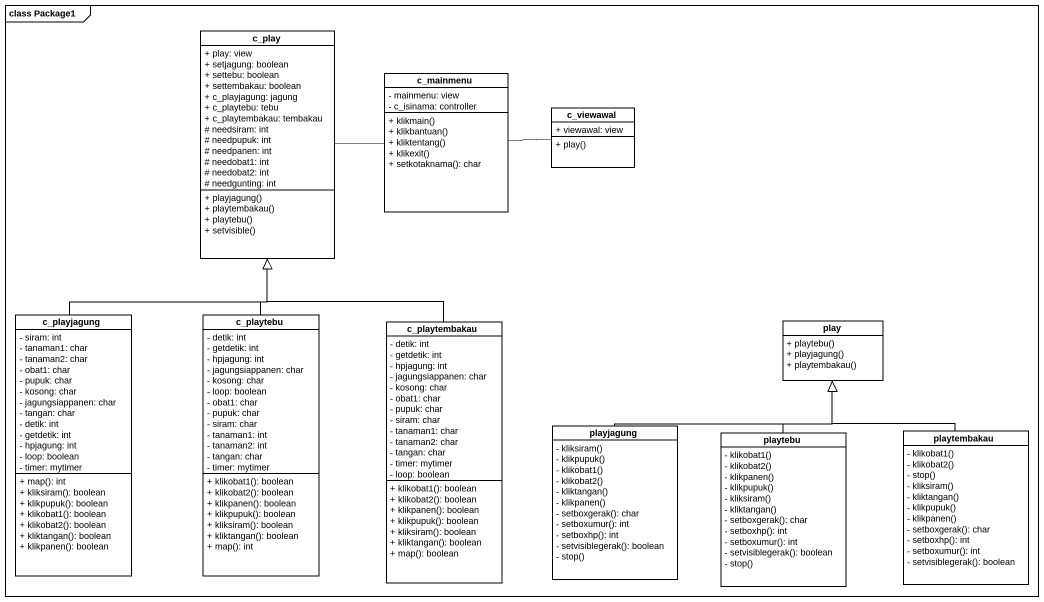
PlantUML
@startuml
mainframe class Package1
hide circle
hide empty members
skinparam classAttributeIconSize 0
class c_play {
  + play: view
  + setjagung: boolean
  + settebu: boolean
  + settembakau: boolean
  + c_playjagung: jagung
  + c_playtebu: tebu
  + c_playtembakau: tembakau
  # needsiram: int
  # needpupuk: int
  # needpanen: int
  # needobat1: int
  # needobat2: int
  # needgunting: int
  + playjagung()
  + playtembakau()
  + playtebu()
  + setvisible()
}
class c_mainmenu {
  - mainmenu: view
  - c_isinama: controller
  + klikmain()
  + klikbantuan()
  + kliktentang()
  + klikexit()
  + setkotaknama(): char
}
class c_viewawal {
  + viewawal: view
  + play()
}
class c_playjagung {
  - siram: int
  - tanaman1: char
  - tanaman2: char
  - obat1: char
  - pupuk: char
  - kosong: char
  - jagungsiappanen: char
  - tangan: char
  - detik: int
  - getdetik: int
  - hpjagung: int
  - loop: boolean
  - timer: mytimer
  + map(): int
  + kliksiram(): boolean
  + klikpupuk(): boolean
  + klikobat1(): boolean
  + klikobat2(): boolean
  + kliktangan(): boolean
  + klikpanen(): boolean
}
class c_playtebu {
  - detik: int
  - getdetik: int
  - hpjagung: int
  - jagungsiappanen: char
  - kosong: char
  - loop: boolean
  - obat1: char
  - pupuk: char
  - siram: char
  - tanaman1: int
  - tanaman2: int
  - tangan: char
  - timer: mytimer
  + klikobat1(): boolean
  + klikobat2(): boolean
  + klikpanen(): boolean
  + klikpupuk(): boolean
  + kliksiram(): boolean
  + kliktangan(): boolean
  + map(): int
}
class c_playtembakau {
  - detik: int
  - getdetik: int
  - hpjagung: int
  - jagungsiappanen: char
  - kosong: char
  - obat1: char
  - pupuk: char
  - siram: char
  - tanaman1: char
  - tanaman2: char
  - tangan: char
  - timer: mytimer
  - loop: boolean
  + klikobat1(): boolean
  + klikobat2(): boolean
  + klikpanen(): boolean
  + klikpupuk(): boolean
  + kliksiram(): boolean
  + kliktangan(): boolean
  + map(): boolean
}
class play {
  + playtebu()
  + playjagung()
  + playtembakau()
}
class playjagung {
  - kliksiram()
  - klikpupuk()
  - klikobat1()
  - klikobat2()
  - kliktangan()
  - klikpanen()
  - setboxgerak(): char
  - setboxumur(): int
  - setboxhp(): int
  - setvisiblegerak(): boolean
  - stop()
}
class playtebu {
  - klikobat1()
  - klikobat2()
  - klikpanen()
  - klikpupuk()
  - kliksiram()
  - kliktangan()
  - setboxgerak(): char
  - setboxhp(): int
  - setboxumur(): int
  - setvisiblegerak(): boolean
  - stop()
}
class playtembakau {
  - klikobat1()
  - klikobat2()
  - stop()
  - kliksiram()
  - kliktangan()
  - klikpupuk()
  - klikpanen()
  - setboxgerak(): char
  - setboxhp(): int
  - setboxumur(): int
  - setvisiblegerak(): boolean
}
c_mainmenu -left- c_play
c_viewawal -left- c_mainmenu
c_playjagung -up-|> c_play
c_playtebu -up-|> c_play
c_playtembakau -up-|> c_play
playjagung -up-|> play
playtebu -up-|> play
playtembakau -up-|> play
@enduml
